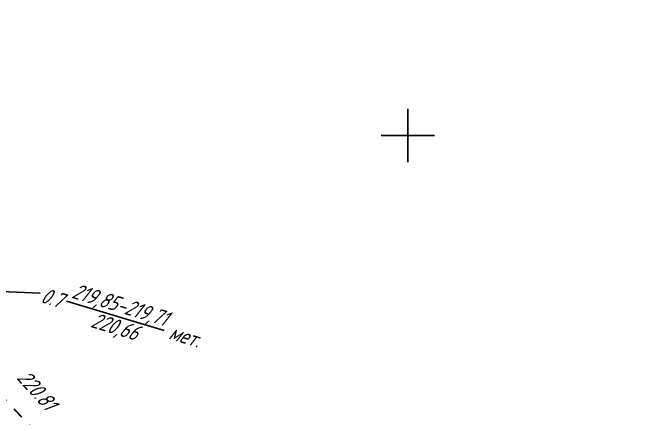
# Model space of a CAD drawing. Header units: millimetres. Extents: x -698 to 8131, y -704 to 4503.
# Drawn here: x 416.8 to 557.4, y 3997.1 to 4088.6 of the extents above; entities that cross this region are included whole.
import ezdxf

# ---------------------------------------------------------------- set-up
doc = ezdxf.new("R2010")
doc.units = ezdxf.units.MM
doc.linetypes.add('CONTI', pattern=[0])
doc.linetypes.add('STRIHSMALL', pattern=[1, 0.5, -0.5])
for name, color, linetype in [('NAD_MDEFAULT', 7, 'CONTI'), ('PI_OTDEFAULT', 172, 'CONTI'), ('SETKR', 2, 'CONTI'), ('Изменение выноски', 3, 'Continuous')]:
    doc.layers.add(name, color=color, linetype=linetype)
doc.styles.add('eskd', font='isocpeui.ttf', dxfattribs={"width": 1.2})

# ---------------------------------------------------------------- blocks, each defined once
blk = doc.blocks.new('BL_333')
at = {"color": 0}
for p, q in [((0, -6), (0, 6)), ((-6, 0), (6, 0))]:
    blk.add_line(p, q, dxfattribs=at)

msp = doc.modelspace()

# ---------------------------------------------------------------- linework, layer by layer
at = {"linetype": 'Continuous'}
for points in [[(368.86, 4027.62), (423.01, 4025.34), (423.08, 4025.32)], [(428.99, 4023.54), (451.05, 4016.86)]]:
    msp.add_lwpolyline(points, dxfattribs=at)
at = {"layer": 'Изменение выноски', "color": 6, "linetype": 'STRIHSMALL', "lineweight": 30, "ltscale": 5}
msp.add_lwpolyline([(-80.08, 4181.78), (-68.06, 4176.08), (-11.56, 4135.08), (39.36, 4105.81), (49.47, 4102.47), (78.78, 4099.19), (118.65, 4095.63), (199.08, 4090.64), (291.92, 4082.81), (317.53, 4078.01), (338.52, 4070.51), (374.36, 4045.54), (383.17, 4035.96), (473.88, 3938.05), (557.44, 3861.09)], dxfattribs=at)

# ---------------------------------------------------------------- block references
at = {"layer": 'SETKR', "color": 82}
msp.add_blockref('BL_333', (505.93, 4060.83), dxfattribs=at)

# ---------------------------------------------------------------- texts
at = {"layer": 'NAD_MDEFAULT', "color": 7, "style": 'eskd', "oblique": 10, "width": 0.8}
for s, p in [('219,85-219,71', (429.96, 4024.31)), ('0.7', (422.93, 4023.31)), ('220,66', (434.22, 4017.74)), ('мет.', (451.81, 4015.07))]:
    msp.add_text(s, height=3.5, rotation=343, dxfattribs=at).set_placement(p)
at = {"layer": 'PI_OTDEFAULT', "color": 172, "style": 'eskd', "oblique": 10, "width": 0.8}
msp.add_text('220.81', height=3.5, rotation=312, dxfattribs=at).set_placement((417.64, 4006.13))

doc.saveas('drawing.dxf')
